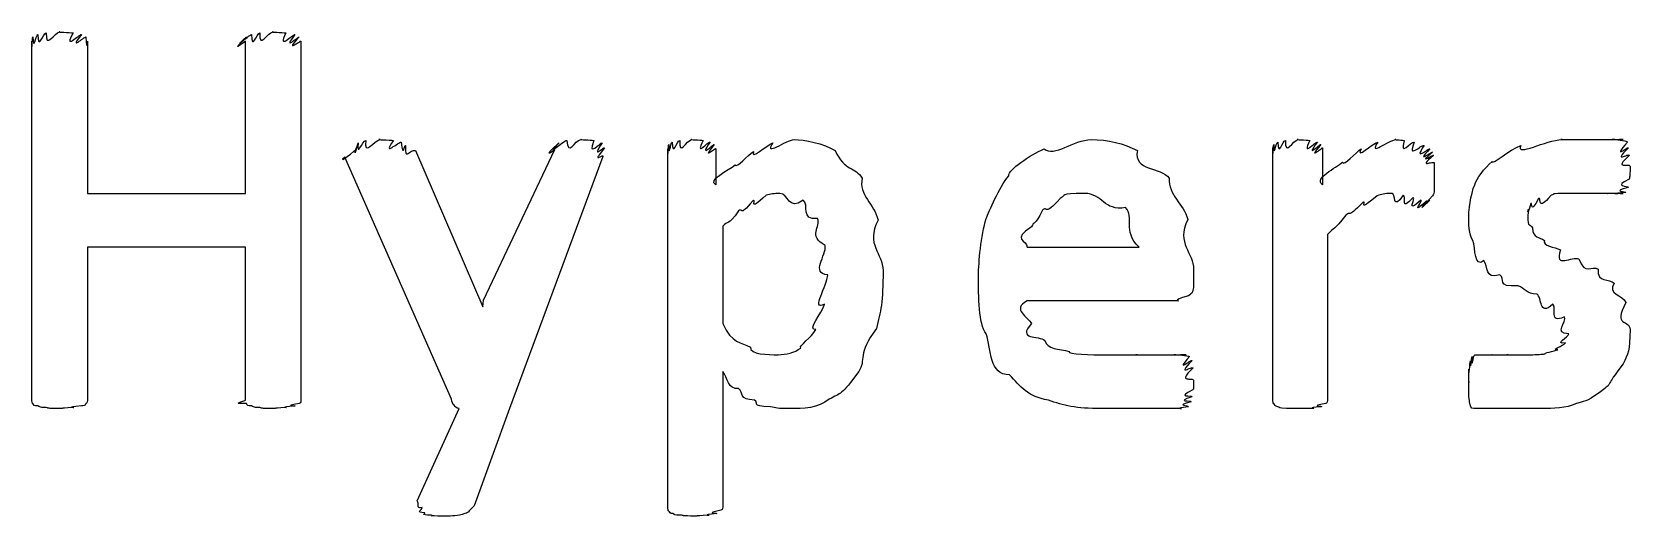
# Model space of a CAD drawing. Header units: millimetres. Extents: x 0 to 216, y 0 to 279.
# Drawn here: x 155.51 to 165.99, y 175.37 to 178.54 of the extents above; entities that cross this region are included whole.
import ezdxf

# ---------------------------------------------------------------- set-up
doc = ezdxf.new("R2010")
doc.units = ezdxf.units.MM
doc.layers.get('0').update_dxf_attribs({"linetype": 'CONTINUOUS'})

msp = doc.modelspace()

# ---------------------------------------------------------------- linework, layer by layer
at = {"color": 0}
for p, q in [((155.513, 176.134), (155.513, 178.482)), ((155.877, 178.482), (155.877, 177.484)), ((156.913, 177.484), (156.913, 178.482)), ((157.277, 178.482), (157.277, 176.134)), ((158.028, 177.765), (158.469, 176.74)), ((158.474, 176.784), (158.943, 177.771)), ((159.684, 175.428), (159.684, 177.777)), ((159.998, 177.777), (159.998, 177.54)), ((163.652, 176.129), (163.652, 177.782)), ((163.977, 177.782), (163.977, 177.54)), ((158.265, 176.134), (157.565, 177.721)), ((159.257, 177.727), (158.645, 176.073)), ((164.71, 177.6), (164.71, 177.6)), ((155.877, 177.484), (156.913, 177.484)), ((160.043, 177.269), (160.043, 176.63)), ((156.913, 177.131), (155.877, 177.131)), ((155.877, 177.131), (155.877, 176.129)), ((156.913, 176.129), (156.913, 177.131)), ((162.041, 177.131), (162.774, 177.131)), ((164.01, 177.214), (164.01, 176.129)), ((160.732, 176.95), (160.732, 176.95)), ((161.095, 176.977), (161.095, 176.977)), ((163.132, 176.983), (163.132, 176.922)), ((158.469, 176.74), (158.474, 176.784)), ((163.027, 176.779), (162.041, 176.779)), ((165.994, 176.591), (165.994, 176.591)), ((160.043, 176.316), (160.043, 175.428)), ((158.039, 175.467), (158.315, 176.073)), ((158.645, 176.073), (158.414, 175.434))]:
    msp.add_line(p, q, dxfattribs=at)
for points in [[(155.513, 178.482), (155.513, 178.395), (155.514, 178.501), (155.519, 178.51)], [(155.519, 178.51), (155.524, 178.41), (155.537, 178.522), (155.552, 178.526)], [(155.552, 178.526), (155.553, 178.417), (155.585, 178.533), (155.607, 178.537)], [(155.607, 178.537), (155.601, 178.424), (155.662, 178.543), (155.695, 178.543)], [(155.695, 178.543), (155.67, 178.543), (155.761, 178.54), (155.783, 178.537)], [(155.783, 178.537), (155.714, 178.417), (155.823, 178.529), (155.838, 178.526)], [(155.838, 178.526), (155.744, 178.41), (155.862, 178.516), (155.866, 178.51)], [(155.866, 178.51), (155.873, 178.395), (155.877, 178.493), (155.877, 178.482)], [(156.913, 178.482), (156.799, 178.395), (156.914, 178.501), (156.919, 178.51)], [(156.919, 178.51), (156.81, 178.41), (156.936, 178.522), (156.952, 178.526)], [(156.952, 178.526), (156.957, 178.417), (156.985, 178.533), (157.007, 178.537)], [(157.007, 178.537), (157.001, 178.424), (157.058, 178.543), (157.095, 178.543)], [(157.095, 178.543), (157.07, 178.543), (157.155, 178.54), (157.178, 178.537)], [(157.178, 178.537), (157.118, 178.417), (157.223, 178.529), (157.238, 178.526)], [(157.238, 178.526), (157.147, 178.41), (157.262, 178.516), (157.266, 178.51)], [(157.266, 178.51), (157.158, 178.395), (157.277, 178.493), (157.277, 178.482)], [(157.565, 177.721), (157.503, 177.668), (157.642, 177.767), (157.642, 177.782)], [(157.642, 177.782), (157.62, 177.697), (157.645, 177.807), (157.653, 177.815)], [(157.653, 177.815), (157.638, 177.712), (157.681, 177.828), (157.703, 177.832)], [(157.703, 177.832), (157.686, 177.719), (157.759, 177.837), (157.796, 177.837)], [(157.796, 177.837), (157.759, 177.837), (157.862, 177.835), (157.885, 177.832)], [(157.885, 177.832), (157.803, 177.716), (157.923, 177.828), (157.934, 177.821)], [(157.934, 177.821), (157.947, 177.705), (157.958, 177.81), (157.962, 177.799)], [(157.962, 177.799), (157.958, 177.686), (157.991, 177.779), (158.028, 177.765)], [(158.943, 177.771), (158.846, 177.701), (158.96, 177.811), (158.97, 177.815)], [(158.97, 177.815), (158.869, 177.712), (158.998, 177.828), (159.02, 177.832)], [(159.02, 177.832), (159.031, 177.719), (159.072, 177.837), (159.114, 177.837)], [(159.114, 177.837), (159.104, 177.837), (159.174, 177.835), (159.197, 177.832)], [(159.197, 177.832), (159.153, 177.712), (159.241, 177.822), (159.252, 177.815)], [(159.252, 177.815), (159.174, 177.697), (159.268, 177.796), (159.268, 177.782)], [(159.268, 177.782), (159.174, 177.668), (159.264, 177.749), (159.257, 177.727)], [(159.684, 177.777), (159.684, 177.694), (159.686, 177.8), (159.69, 177.804)], [(159.69, 177.804), (159.691, 177.705), (159.701, 177.817), (159.712, 177.821)], [(159.712, 177.821), (159.717, 177.716), (159.742, 177.832), (159.761, 177.832)], [(159.761, 177.832), (159.757, 177.719), (159.808, 177.837), (159.839, 177.837)], [(159.839, 177.837), (159.819, 177.837), (159.897, 177.835), (159.916, 177.832)], [(159.916, 177.832), (159.857, 177.716), (159.949, 177.828), (159.96, 177.821)], [(159.96, 177.821), (159.883, 177.705), (159.983, 177.811), (159.988, 177.804)], [(159.988, 177.804), (159.894, 177.69), (159.998, 177.788), (159.998, 177.777)], [(160.125, 177.672), (160.136, 177.646), (160.205, 177.738), (160.246, 177.76)], [(160.246, 177.76), (160.22, 177.694), (160.332, 177.804), (160.373, 177.815)], [(160.373, 177.815), (160.304, 177.719), (160.463, 177.837), (160.511, 177.837)], [(160.511, 177.837), (160.577, 177.837), (160.707, 177.812), (160.781, 177.765)], [(160.781, 177.765), (160.842, 177.628), (160.914, 177.661), (160.958, 177.584)], [(161.919, 177.6), (161.915, 177.639), (162.059, 177.735), (162.151, 177.777)], [(162.151, 177.777), (162.217, 177.719), (162.345, 177.837), (162.46, 177.837)], [(162.46, 177.837), (162.566, 177.837), (162.677, 177.812), (162.763, 177.765)], [(162.763, 177.765), (162.735, 177.628), (162.917, 177.661), (162.972, 177.584)], [(163.652, 177.782), (163.652, 177.69), (163.653, 177.796), (163.657, 177.804)], [(163.657, 177.804), (163.659, 177.705), (163.669, 177.817), (163.685, 177.821)], [(163.685, 177.821), (163.687, 177.716), (163.715, 177.832), (163.734, 177.832)], [(163.734, 177.832), (163.729, 177.719), (163.784, 177.837), (163.817, 177.837)], [(163.817, 177.837), (163.791, 177.837), (163.872, 177.835), (163.894, 177.832)], [(163.894, 177.832), (163.835, 177.716), (163.933, 177.828), (163.944, 177.821)], [(163.944, 177.821), (163.857, 177.705), (163.962, 177.811), (163.966, 177.804)], [(163.966, 177.804), (163.868, 177.69), (163.977, 177.789), (163.977, 177.782)], [(164.109, 177.689), (164.118, 177.657), (164.193, 177.754), (164.23, 177.777)], [(164.23, 177.777), (164.192, 177.701), (164.303, 177.812), (164.341, 177.821)], [(164.341, 177.821), (164.269, 177.719), (164.419, 177.837), (164.457, 177.837)], [(164.457, 177.837), (164.437, 177.837), (164.49, 177.835), (164.512, 177.832)], [(164.512, 177.832), (164.481, 177.716), (164.556, 177.828), (164.578, 177.821)], [(164.578, 177.821), (164.53, 177.701), (164.624, 177.806), (164.644, 177.799)], [(164.644, 177.799), (164.567, 177.686), (164.674, 177.783), (164.682, 177.777)], [(164.682, 177.777), (164.58, 177.672), (164.695, 177.762), (164.699, 177.754)], [(165.09, 177.694), (165.09, 177.668), (165.203, 177.772), (165.278, 177.799)], [(165.278, 177.799), (165.24, 177.719), (165.445, 177.837), (165.548, 177.837)], [(165.548, 177.837), (165.505, 177.837), (165.636, 177.837), (165.68, 177.837)], [(165.68, 177.837), (165.71, 177.837), (165.764, 177.837), (165.801, 177.837)], [(165.801, 177.837), (165.785, 177.837), (165.869, 177.837), (165.895, 177.837)], [(165.895, 177.837), (165.836, 177.837), (165.939, 177.837), (165.95, 177.837)], [(165.95, 177.837), (165.862, 177.837), (165.974, 177.832), (165.978, 177.821)], [(165.978, 177.821), (165.869, 177.697), (165.983, 177.796), (165.983, 177.782)], [(165.983, 177.782), (165.873, 177.672), (165.989, 177.754), (165.989, 177.733)], [(159.998, 177.54), (159.938, 177.572), (160.084, 177.635), (160.125, 177.672)], [(163.977, 177.54), (163.916, 177.584), (164.068, 177.651), (164.109, 177.689)], [(164.699, 177.754), (164.589, 177.661), (164.705, 177.744), (164.705, 177.733)], [(164.705, 177.733), (164.592, 177.639), (164.71, 177.705), (164.71, 177.683)], [(164.71, 177.683), (164.71, 177.598), (164.71, 177.636), (164.71, 177.6)], [(164.975, 177.54), (164.987, 177.58), (165.038, 177.65), (165.09, 177.694)], [(165.989, 177.733), (165.876, 177.631), (165.994, 177.69), (165.994, 177.661)], [(165.994, 177.661), (165.994, 177.572), (165.991, 177.603), (165.989, 177.578)], [(160.958, 177.584), (160.933, 177.473), (161.04, 177.414), (161.062, 177.308)], [(161.771, 177.319), (161.79, 177.366), (161.856, 177.523), (161.919, 177.6)], [(162.972, 177.584), (162.963, 177.473), (163.067, 177.415), (163.094, 177.314)], [(164.71, 177.6), (164.71, 177.528), (164.71, 177.54), (164.71, 177.517)], [(165.989, 177.578), (165.873, 177.524), (165.986, 177.537), (165.983, 177.523)], [(160.329, 177.473), (160.202, 177.352), (160.27, 177.453), (160.241, 177.435)], [(160.418, 177.484), (160.379, 177.484), (160.358, 177.48), (160.329, 177.473)], [(160.572, 177.44), (160.47, 177.366), (160.479, 177.484), (160.418, 177.484)], [(162.256, 177.451), (162.151, 177.326), (162.173, 177.407), (162.14, 177.374)], [(162.416, 177.484), (162.242, 177.484), (162.302, 177.473), (162.256, 177.451)], [(162.686, 177.391), (162.54, 177.366), (162.537, 177.484), (162.416, 177.484)], [(164.335, 177.468), (164.195, 177.348), (164.275, 177.446), (164.241, 177.424)], [(164.434, 177.484), (164.375, 177.484), (164.368, 177.479), (164.335, 177.468)], [(164.506, 177.473), (164.434, 177.366), (164.459, 177.484), (164.434, 177.484)], [(164.572, 177.457), (164.481, 177.355), (164.531, 177.469), (164.506, 177.473)], [(164.622, 177.44), (164.519, 177.344), (164.59, 177.453), (164.572, 177.457)], [(164.699, 177.468), (164.58, 177.344), (164.689, 177.447), (164.682, 177.44)], [(164.71, 177.517), (164.71, 177.484), (164.706, 177.479), (164.699, 177.468)], [(164.936, 177.358), (164.936, 177.348), (164.948, 177.484), (164.975, 177.54)], [(165.394, 177.451), (165.336, 177.337), (165.355, 177.432), (165.344, 177.418)], [(165.476, 177.473), (165.38, 177.355), (165.416, 177.462), (165.394, 177.451)], [(165.597, 177.484), (165.45, 177.484), (165.512, 177.48), (165.476, 177.473)], [(165.735, 177.484), (165.664, 177.484), (165.649, 177.484), (165.597, 177.484)], [(165.84, 177.484), (165.743, 177.484), (165.775, 177.484), (165.735, 177.484)], [(165.912, 177.484), (165.803, 177.484), (165.869, 177.484), (165.84, 177.484)], [(165.95, 177.484), (165.84, 177.484), (165.93, 177.484), (165.912, 177.484)], [(165.967, 177.49), (165.854, 177.484), (165.957, 177.484), (165.95, 177.484)], [(165.983, 177.523), (165.865, 177.496), (165.974, 177.497), (165.967, 177.49)], [(160.147, 177.369), (160.077, 177.264), (160.079, 177.309), (160.043, 177.269)], [(160.241, 177.435), (160.143, 177.319), (160.181, 177.397), (160.147, 177.369)], [(160.666, 177.319), (160.551, 177.308), (160.612, 177.41), (160.572, 177.44)], [(162.14, 177.374), (162.088, 177.264), (162.086, 177.308), (162.068, 177.264)], [(162.774, 177.131), (162.661, 177.242), (162.748, 177.327), (162.686, 177.391)], [(164.131, 177.341), (164.051, 177.238), (164.054, 177.265), (164.01, 177.214)], [(164.241, 177.424), (164.128, 177.308), (164.171, 177.377), (164.131, 177.341)], [(164.66, 177.435), (164.548, 177.333), (164.636, 177.436), (164.622, 177.44)], [(164.682, 177.44), (164.569, 177.333), (164.671, 177.435), (164.66, 177.435)], [(164.963, 177.176), (164.936, 177.212), (164.936, 177.287), (164.936, 177.358)], [(165.344, 177.418), (165.313, 177.311), (165.328, 177.394), (165.328, 177.38)], [(165.328, 177.38), (165.313, 177.249), (165.336, 177.292), (165.355, 177.258)], [(160.715, 177.143), (160.599, 177.205), (160.69, 177.267), (160.666, 177.319)], [(161.062, 177.308), (160.977, 177.146), (161.095, 177.094), (161.095, 176.977)], [(161.721, 176.95), (161.721, 177.028), (161.738, 177.209), (161.771, 177.319)], [(162.068, 177.264), (161.933, 177.178), (162.041, 177.178), (162.041, 177.131)], [(163.094, 177.314), (163.014, 177.149), (163.132, 177.1), (163.132, 176.983)], [(165.355, 177.258), (165.355, 177.187), (165.402, 177.201), (165.432, 177.176)], [(160.732, 176.95), (160.617, 176.958), (160.726, 177.079), (160.715, 177.143)], [(165.035, 177.043), (164.972, 176.991), (164.981, 177.123), (164.963, 177.176)], [(165.432, 177.176), (165.417, 177.139), (165.5, 177.133), (165.537, 177.115)], [(165.14, 176.95), (165.035, 176.918), (165.068, 177.006), (165.035, 177.043)], [(165.537, 177.115), (165.494, 176.984), (165.617, 177.076), (165.658, 177.055)], [(165.658, 177.055), (165.697, 176.944), (165.743, 177.013), (165.785, 176.988)], [(160.71, 176.757), (160.617, 176.709), (160.732, 176.883), (160.732, 176.95)], [(161.095, 176.977), (161.095, 176.771), (161.08, 176.71), (161.051, 176.597)], [(161.771, 176.564), (161.721, 176.627), (161.721, 176.802), (161.721, 176.95)], [(163.132, 176.922), (163.132, 176.823), (163.121, 176.834), (163.099, 176.812)], [(165.261, 176.878), (165.112, 176.867), (165.18, 176.924), (165.14, 176.95)], [(165.785, 176.988), (165.777, 176.892), (165.859, 176.93), (165.89, 176.895)], [(165.383, 176.823), (165.313, 176.826), (165.305, 176.859), (165.261, 176.878)], [(165.487, 176.757), (165.391, 176.671), (165.422, 176.804), (165.383, 176.823)], [(165.89, 176.895), (165.84, 176.823), (165.947, 176.819), (165.967, 176.768)], [(160.654, 176.591), (160.591, 176.587), (160.698, 176.698), (160.71, 176.757)], [(162.041, 176.779), (161.933, 176.724), (162.049, 176.674), (162.068, 176.63)], [(163.099, 176.812), (162.97, 176.779), (163.052, 176.779), (163.027, 176.779)], [(165.564, 176.674), (165.454, 176.625), (165.52, 176.735), (165.487, 176.757)], [(165.967, 176.768), (165.876, 176.605), (165.994, 176.661), (165.994, 176.591)], [(160.043, 176.63), (160.103, 176.495), (160.165, 176.512), (160.225, 176.476)], [(162.068, 176.63), (161.971, 176.521), (162.115, 176.553), (162.156, 176.52)], [(165.592, 176.564), (165.49, 176.561), (165.582, 176.644), (165.564, 176.674)], [(160.555, 176.47), (160.54, 176.484), (160.628, 176.539), (160.654, 176.591)], [(161.051, 176.597), (160.922, 176.429), (160.987, 176.393), (160.935, 176.316)], [(161.925, 176.294), (161.79, 176.294), (161.806, 176.456), (161.771, 176.564)], [(162.156, 176.52), (162.169, 176.459), (162.25, 176.466), (162.316, 176.448)], [(165.52, 176.459), (165.465, 176.459), (165.559, 176.484), (165.57, 176.503)], [(165.57, 176.503), (165.49, 176.495), (165.592, 176.542), (165.592, 176.564)], [(165.994, 176.591), (165.994, 176.451), (165.979, 176.432), (165.95, 176.366)], [(160.225, 176.476), (160.22, 176.426), (160.343, 176.426), (160.406, 176.426)], [(160.406, 176.426), (160.459, 176.426), (160.514, 176.44), (160.555, 176.47)], [(162.316, 176.448), (162.301, 176.426), (162.462, 176.426), (162.559, 176.426)], [(162.559, 176.426), (162.592, 176.426), (162.704, 176.426), (162.763, 176.426)], [(162.763, 176.426), (162.709, 176.426), (162.87, 176.426), (162.912, 176.426)], [(162.912, 176.426), (162.912, 176.426), (162.99, 176.426), (163.016, 176.426)], [(163.016, 176.426), (162.967, 176.426), (163.067, 176.426), (163.082, 176.426)], [(163.082, 176.426), (162.991, 176.426), (163.1, 176.422), (163.105, 176.415)], [(163.105, 176.415), (163.003, 176.296), (163.117, 176.401), (163.121, 176.387)], [(164.947, 176.387), (164.947, 176.296), (164.954, 176.411), (164.958, 176.415)], [(164.958, 176.415), (164.954, 176.308), (164.966, 176.426), (164.975, 176.426)], [(164.975, 176.426), (164.972, 176.426), (164.999, 176.426), (165.019, 176.426)], [(165.019, 176.426), (165.013, 176.426), (165.064, 176.426), (165.09, 176.426)], [(165.09, 176.426), (165.068, 176.426), (165.154, 176.426), (165.195, 176.426)], [(165.195, 176.426), (165.148, 176.426), (165.281, 176.426), (165.333, 176.426)], [(165.333, 176.426), (165.358, 176.426), (165.407, 176.427), (165.438, 176.432)], [(165.438, 176.432), (165.421, 176.437), (165.498, 176.448), (165.52, 176.459)], [(160.147, 176.205), (160.077, 176.195), (160.079, 176.275), (160.043, 176.316)], [(160.935, 176.316), (160.82, 176.157), (160.82, 176.178), (160.742, 176.134)], [(162.179, 176.129), (162.044, 176.147), (161.994, 176.22), (161.925, 176.294)], [(163.121, 176.387), (163.011, 176.272), (163.127, 176.36), (163.127, 176.338)], [(163.127, 176.338), (163.014, 176.228), (163.132, 176.288), (163.132, 176.255)], [(164.936, 176.332), (164.939, 176.268), (164.943, 176.372), (164.947, 176.387)], [(164.936, 176.25), (164.936, 176.223), (164.936, 176.31), (164.936, 176.332)], [(165.95, 176.366), (165.821, 176.205), (165.884, 176.25), (165.829, 176.205)], [(160.252, 176.129), (160.147, 176.131), (160.183, 176.175), (160.147, 176.205)], [(163.127, 176.195), (163.011, 176.139), (163.124, 176.164), (163.121, 176.15)], [(163.132, 176.255), (163.132, 176.173), (163.129, 176.213), (163.127, 176.195)], [(164.942, 176.117), (164.936, 176.135), (164.936, 176.195), (164.936, 176.25)], [(165.829, 176.205), (165.715, 176.117), (165.715, 176.129), (165.642, 176.106)], [(155.519, 176.106), (155.513, 176.102), (155.513, 176.123), (155.513, 176.134)], [(155.552, 176.09), (155.524, 176.087), (155.525, 176.098), (155.519, 176.106)], [(155.607, 176.079), (155.553, 176.08), (155.565, 176.086), (155.552, 176.09)], [(155.838, 176.09), (155.714, 176.08), (155.805, 176.082), (155.783, 176.079)], [(155.866, 176.106), (155.862, 176.087), (155.852, 176.093), (155.838, 176.09)], [(155.877, 176.129), (155.873, 176.102), (155.873, 176.113), (155.866, 176.106)], [(156.919, 176.106), (156.799, 176.102), (156.913, 176.12), (156.913, 176.129)], [(156.952, 176.09), (156.927, 176.087), (156.925, 176.098), (156.919, 176.106)], [(157.007, 176.079), (156.957, 176.08), (156.965, 176.086), (156.952, 176.09)], [(157.238, 176.09), (157.118, 176.08), (157.202, 176.082), (157.178, 176.079)], [(157.266, 176.106), (157.147, 176.087), (157.252, 176.093), (157.238, 176.09)], [(157.277, 176.134), (157.277, 176.102), (157.273, 176.113), (157.266, 176.106)], [(158.282, 176.095), (158.273, 176.098), (158.268, 176.119), (158.265, 176.134)], [(158.315, 176.073), (158.292, 176.076), (158.292, 176.084), (158.282, 176.095)], [(160.357, 176.084), (160.216, 176.091), (160.288, 176.109), (160.252, 176.129)], [(160.478, 176.073), (160.404, 176.073), (160.393, 176.076), (160.357, 176.084)], [(160.742, 176.134), (160.666, 176.073), (160.577, 176.073), (160.478, 176.073)], [(162.526, 176.073), (162.36, 176.073), (162.278, 176.091), (162.179, 176.129)], [(163.099, 176.084), (162.989, 176.073), (163.077, 176.073), (163.044, 176.073)], [(163.116, 176.117), (163, 176.091), (163.106, 176.095), (163.099, 176.084)], [(163.121, 176.15), (163.007, 176.113), (163.118, 176.129), (163.116, 176.117)], [(163.657, 176.106), (163.652, 176.102), (163.652, 176.12), (163.652, 176.129)], [(163.685, 176.084), (163.663, 176.087), (163.664, 176.098), (163.657, 176.106)], [(163.74, 176.073), (163.687, 176.076), (163.698, 176.08), (163.685, 176.084)], [(163.971, 176.084), (163.853, 176.076), (163.941, 176.076), (163.916, 176.073)], [(163.999, 176.106), (163.879, 176.087), (163.985, 176.091), (163.971, 176.084)], [(164.01, 176.129), (164.007, 176.102), (164.006, 176.113), (163.999, 176.106)], [(164.969, 176.073), (164.947, 176.073), (164.948, 176.087), (164.942, 176.117)], [(165.642, 176.106), (165.571, 176.073), (165.494, 176.073), (165.41, 176.073)], [(155.695, 176.073), (155.601, 176.073), (155.631, 176.075), (155.607, 176.079)], [(155.783, 176.079), (155.67, 176.073), (155.731, 176.073), (155.695, 176.073)], [(157.095, 176.073), (157.001, 176.073), (157.029, 176.075), (157.007, 176.079)], [(157.178, 176.079), (157.07, 176.073), (157.128, 176.073), (157.095, 176.073)], [(162.741, 176.073), (162.57, 176.073), (162.603, 176.073), (162.526, 176.073)], [(162.917, 176.073), (162.819, 176.073), (162.807, 176.073), (162.741, 176.073)], [(163.044, 176.073), (162.923, 176.073), (162.968, 176.073), (162.917, 176.073)], [(163.828, 176.073), (163.736, 176.073), (163.765, 176.073), (163.74, 176.073)], [(163.916, 176.073), (163.806, 176.073), (163.864, 176.073), (163.828, 176.073)], [(165.03, 176.073), (164.972, 176.073), (164.983, 176.073), (164.969, 176.073)], [(165.123, 176.073), (165.024, 176.073), (165.054, 176.073), (165.03, 176.073)], [(165.256, 176.073), (165.101, 176.073), (165.163, 176.073), (165.123, 176.073)], [(165.41, 176.073), (165.313, 176.073), (165.302, 176.073), (165.256, 176.073)], [(158.072, 175.423), (158.024, 175.416), (158.061, 175.449), (158.039, 175.467)], [(158.089, 175.39), (158.024, 175.39), (158.072, 175.409), (158.072, 175.423)], [(158.133, 175.373), (158.046, 175.376), (158.099, 175.383), (158.089, 175.39)], [(158.215, 175.368), (158.086, 175.368), (158.155, 175.37), (158.133, 175.373)], [(158.353, 175.384), (158.3, 175.368), (158.277, 175.368), (158.215, 175.368)], [(158.414, 175.434), (158.361, 175.39), (158.386, 175.395), (158.353, 175.384)], [(159.69, 175.401), (159.684, 175.398), (159.684, 175.417), (159.684, 175.428)], [(159.717, 175.384), (159.695, 175.383), (159.697, 175.394), (159.69, 175.401)], [(159.772, 175.373), (159.72, 175.372), (159.731, 175.377), (159.717, 175.384)], [(159.861, 175.368), (159.768, 175.368), (159.797, 175.37), (159.772, 175.373)], [(159.949, 175.373), (159.839, 175.368), (159.897, 175.368), (159.861, 175.368)], [(160.004, 175.384), (159.886, 175.372), (159.974, 175.373), (159.949, 175.373)], [(160.032, 175.406), (159.912, 175.383), (160.018, 175.388), (160.004, 175.384)], [(160.043, 175.428), (160.04, 175.401), (160.038, 175.415), (160.032, 175.406)]]:
    msp.add_open_spline(points, degree=3, dxfattribs=at)

doc.saveas('drawing.dxf')
